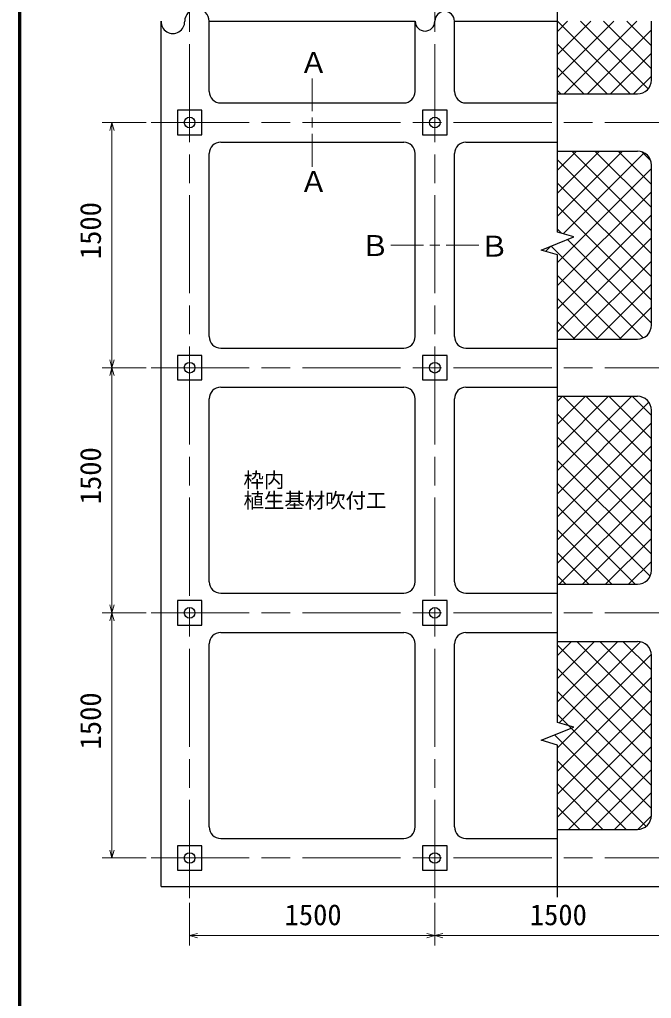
# Model space of a CAD drawing. Units: millimetres, scale not verified. Extents: x 500 to 20500, y 500 to 14562.
# Drawn here: x 500 to 4365, y 5162 to 11152 of the extents above; entities that cross this region are included whole.
import ezdxf
from ezdxf.enums import TextEntityAlignment as Align

# ---------------------------------------------------------------- set-up
doc = ezdxf.new("R2010")
doc.units = ezdxf.units.MM
doc.header["$LTSCALE"] = 50
doc.linetypes.add('CHAIN', pattern=[18.5, 12, -1.5, 3.5, -1.5])
for name, color, linetype, lineweight in [('C-BMK', 2, 'CHAIN', 13), ('C-STR', 1, 'Continuous', 25), ('C-STR-DIM', 1, 'Continuous', 13), ('C-TTL', 2, 'Continuous', 70)]:
    doc.layers.add(name, color=color, linetype=linetype, lineweight=lineweight)
doc.layers.add('C-BMK-TXT', color=3, linetype='Continuous')
doc.layers.add('C-STR-TXT', color=7, linetype='Continuous')
doc.styles.add('ＭＳ ゴシック', font='')
doc.styles.get('ＭＳ ゴシック').set_extended_font_data('MS Gothic')

msp = doc.modelspace()

# ---------------------------------------------------------------- linework, layer by layer
at = {"layer": 'C-BMK'}
for p, q in [((1540.2, 5776.69), (1540.2, 11241.69)), ((3040.2, 5776.69), (3040.2, 11241.69)), ((1305.2, 10521.69), (5295.2, 10521.69)), ((1305.2, 9021.69), (5295.2, 9021.69)), ((1305.2, 7521.69), (5295.2, 7521.69)), ((1305.2, 6021.69), (5295.2, 6021.69))]:
    msp.add_line(p, q, dxfattribs=at)
at = {"layer": 'C-BMK', "color": 3}
for p, q in [((2290.2, 10791.69), (2290.2, 10591.69)), ((2290.2, 10551.69), (2290.2, 10491.69)), ((2290.2, 10251.69), (2290.2, 10451.69)), ((2770.2, 9771.69), (2970.2, 9771.69)), ((3010.2, 9771.69), (3070.2, 9771.69)), ((3310.2, 9771.69), (3110.2, 9771.69))]:
    msp.add_line(p, q, dxfattribs=at)
at = {"layer": 'C-STR', "color": 7}
for p, q in [((3790.2, 9851.69), (3790.2, 11201.69)), ((1365.2, 5846.69), (1365.2, 11141.69)), ((1660.2, 11141.69), (2920.2, 11141.69)), ((1660.2, 10711.69), (1660.2, 11141.69)), ((2920.2, 10711.69), (2920.2, 11141.69)), ((3160.2, 10711.69), (3160.2, 11141.69)), ((3160.2, 11141.69), (3790.2, 11141.69)), ((4365.2, 10781.69), (4365.2, 11141.69)), ((3790.2, 10696.69), (4280.2, 10696.69)), ((1730.2, 10641.69), (2850.2, 10641.69)), ((3230.2, 10641.69), (3790.2, 10641.69)), ((1730.2, 10401.69), (2850.2, 10401.69)), ((3230.2, 10401.69), (3790.2, 10401.69)), ((1660.2, 9211.69), (1660.2, 10331.69)), ((2920.2, 9211.69), (2920.2, 10331.69)), ((3160.2, 9211.69), (3160.2, 10331.69)), ((3790.2, 10346.69), (4280.2, 10346.69)), ((4365.2, 9281.69), (4365.2, 10261.69)), ((3890.2, 9821.69), (3790.2, 9851.69)), ((3690.2, 9741.69), (3890.2, 9821.69)), ((3790.2, 9711.69), (3690.2, 9741.69)), ((3790.2, 6851.69), (3790.2, 9711.69)), ((3790.2, 9196.69), (4280.2, 9196.69)), ((1730.2, 9141.69), (2850.2, 9141.69)), ((3230.2, 9141.69), (3790.2, 9141.69)), ((1730.2, 8901.69), (2850.2, 8901.69)), ((3230.2, 8901.69), (3790.2, 8901.69)), ((1660.2, 7711.69), (1660.2, 8831.69)), ((2920.2, 7711.69), (2920.2, 8831.69)), ((3160.2, 7711.69), (3160.2, 8831.69)), ((3790.2, 8846.69), (4280.2, 8846.69)), ((4365.2, 7781.69), (4365.2, 8761.69)), ((3790.2, 7696.69), (4280.2, 7696.69)), ((1730.2, 7641.69), (2850.2, 7641.69)), ((3230.2, 7641.69), (3790.2, 7641.69)), ((1730.2, 7401.69), (2850.2, 7401.69)), ((3230.2, 7401.69), (3790.2, 7401.69)), ((1660.2, 6211.69), (1660.2, 7331.69)), ((2920.2, 6211.69), (2920.2, 7331.69)), ((3160.2, 6211.69), (3160.2, 7331.69)), ((3790.2, 7346.69), (4280.2, 7346.69)), ((4365.2, 6281.69), (4365.2, 7261.69)), ((3790.2, 5781.69), (3790.2, 6711.69)), ((3790.2, 6196.69), (4280.2, 6196.69)), ((1730.2, 6141.69), (2850.2, 6141.69)), ((3230.2, 6141.69), (3790.2, 6141.69)), ((1365.2, 5846.69), (5295.2, 5846.69))]:
    msp.add_line(p, q, dxfattribs=at)
at = {"layer": 'C-STR'}
for p, q in [((3852.61, 11141.69), (3790.2, 11079.28)), ((4135.46, 11141.69), (3790.2, 10796.43)), ((3994.04, 11141.69), (3790.2, 10937.86)), ((4235.2, 10696.69), (3790.2, 11141.69)), ((3831.88, 10696.69), (4276.88, 11141.69)), ((3931.63, 11141.69), (4345.75, 10727.56)), ((4365.2, 10849.53), (4073.05, 11141.69)), ((4214.47, 11141.69), (4365.2, 10990.95)), ((4365.2, 11088.59), (3973.3, 10696.69)), ((3790.2, 11000.26), (4093.78, 10696.69)), ((4365.2, 10947.17), (4114.72, 10696.69)), ((3790.2, 10858.84), (3952.36, 10696.69)), ((4256.14, 10696.69), (4365.2, 10805.75)), ((3790.2, 10717.42), (3810.94, 10696.69)), ((4188.98, 10346.69), (3790.2, 9947.91)), ((3790.2, 10089.33), (4047.56, 10346.69)), ((3906.14, 10346.69), (3790.2, 10230.75)), ((4320.34, 10336.62), (3824.97, 9841.25)), ((3878.1, 10346.69), (4365.2, 9859.58)), ((4019.52, 10346.69), (4365.2, 10001)), ((4365.2, 10142.42), (4160.94, 10346.69)), ((4361.02, 10288.03), (4306.55, 10342.5)), ((4365.2, 9718.16), (3790.2, 10293.16)), ((4365.2, 10240.06), (3790.2, 9665.06)), ((3790.2, 10151.74), (4365.2, 9576.74)), ((3790.2, 9523.64), (4365.2, 10098.64)), ((4365.2, 10098.64), (3790.2, 9523.64)), ((4365.2, 9435.32), (3790.2, 10010.32)), ((4365.2, 9957.22), (3790.2, 9382.22)), ((3814.79, 9844.31), (3790.2, 9868.89)), ((3748.87, 9765.15), (3717.28, 9733.56)), ((3751.48, 9766.2), (4313.99, 9203.69)), ((3790.2, 9240.8), (4365.2, 9815.8)), ((4365.2, 9293.89), (3852.5, 9806.6)), ((3887.51, 9196.69), (4365.2, 9674.38)), ((3790.2, 9586.05), (4179.57, 9196.69)), ((4028.93, 9196.69), (4365.2, 9532.96)), ((3790.2, 9444.63), (4038.15, 9196.69)), ((4365.2, 9391.53), (4170.36, 9196.69)), ((3790.2, 9303.21), (3896.73, 9196.69)), ((3790.2, 8392.27), (4244.62, 8846.69)), ((3790.2, 8675.11), (3961.78, 8846.69)), ((3790.2, 8533.69), (4103.2, 8846.69)), ((3820.36, 8846.69), (3790.2, 8816.53)), ((4349.82, 8810.46), (3790.2, 8250.85)), ((4365.2, 8303.94), (3822.46, 8846.69)), ((4365.2, 8445.37), (3963.88, 8846.69)), ((4365.2, 8586.79), (4105.3, 8846.69)), ((4365.2, 8728.21), (4246.73, 8846.69)), ((3790.2, 8737.52), (4365.2, 8162.52)), ((3790.2, 8109.43), (4365.2, 8684.43)), ((4365.2, 8021.1), (3790.2, 8596.1)), ((4365.2, 8543.01), (3790.2, 7968.01)), ((3790.2, 8454.68), (4365.2, 7879.68)), ((3790.2, 7826.59), (4365.2, 8401.59)), ((4357.39, 7746.08), (3790.2, 8313.26)), ((4365.2, 8260.16), (3801.73, 7696.69)), ((3790.2, 8171.84), (4265.36, 7696.69)), ((3943.15, 7696.69), (4365.2, 8118.74)), ((4123.93, 7696.69), (3790.2, 8030.42)), ((4084.57, 7696.69), (4365.2, 7977.32)), ((3982.51, 7696.69), (3790.2, 7889)), ((4365.2, 7835.9), (4225.99, 7696.69)), ((3841.09, 7696.69), (3790.2, 7747.57)), ((3875.99, 7346.69), (3790.2, 7260.9)), ((3790.2, 7119.48), (4017.41, 7346.69)), ((3790.2, 6978.06), (4158.83, 7346.69)), ((3790.2, 7323.31), (4365.2, 6748.31)), ((4298.3, 7344.74), (3801.78, 6848.21)), ((3908.25, 7346.69), (4365.2, 6889.73)), ((4049.67, 7346.69), (4365.2, 7031.15)), ((4365.2, 7172.57), (4191.09, 7346.69)), ((3790.2, 6695.21), (4364.81, 7269.82)), ((3790.2, 7181.89), (4365.2, 6606.89)), ((4365.2, 7128.79), (3790.2, 6553.79)), ((4365.2, 6465.47), (3790.2, 7040.47)), ((3790.2, 6412.37), (4365.2, 6987.37)), ((4365.2, 6324.05), (3790.2, 6899.05)), ((4365.2, 6845.95), (3790.2, 6270.95)), ((4332.86, 6214.96), (3773.02, 6774.81)), ((3698.62, 6745.05), (3694.09, 6740.52)), ((3857.36, 6196.69), (4365.2, 6704.53)), ((3790.2, 6616.2), (4209.72, 6196.69)), ((3998.78, 6196.69), (4365.2, 6563.11)), ((3790.2, 6474.78), (4068.3, 6196.69)), ((4140.2, 6196.69), (4365.2, 6421.69)), ((3926.88, 6196.69), (3790.2, 6333.36)), ((4365.2, 6280.26), (4281.63, 6196.69))]:
    msp.add_line(p, q, dxfattribs=at)
at = {"layer": 'C-STR', "color": 6}
for points in [[(1465.2, 10446.69), (1615.2, 10446.69), (1615.2, 10596.69), (1465.2, 10596.69)], [(2965.2, 10446.69), (3115.2, 10446.69), (3115.2, 10596.69), (2965.2, 10596.69)], [(1465.2, 8946.69), (1615.2, 8946.69), (1615.2, 9096.69), (1465.2, 9096.69)], [(2965.2, 8946.69), (3115.2, 8946.69), (3115.2, 9096.69), (2965.2, 9096.69)], [(1465.2, 7446.69), (1615.2, 7446.69), (1615.2, 7596.69), (1465.2, 7596.69)], [(2965.2, 7446.69), (3115.2, 7446.69), (3115.2, 7596.69), (2965.2, 7596.69)], [(1465.2, 5946.69), (1615.2, 5946.69), (1615.2, 6096.69), (1465.2, 6096.69)], [(2965.2, 5946.69), (3115.2, 5946.69), (3115.2, 6096.69), (2965.2, 6096.69)]]:
    msp.add_lwpolyline(points, close=True, dxfattribs=at)
at = {"layer": 'C-STR', "color": 7}
msp.add_lwpolyline([(3790.2, 6711.69), (3690.2, 6741.69), (3890.2, 6821.69), (3790.2, 6851.69)], dxfattribs=at)
at = {"layer": 'C-STR', "color": 6}
for centre in [(1540.2, 10521.69), (3040.2, 10521.69), (1540.2, 9021.69), (3040.2, 9021.69), (1540.2, 7521.69), (3040.2, 7521.69), (1540.2, 6021.69), (3040.2, 6021.69)]:
    msp.add_circle(centre, 32.5, dxfattribs=at)
at = {"layer": 'C-STR', "color": 7}
for centre, radius, start, end in [((1585.2, 11141.69), 75, 0, 180), ((3100.2, 11141.69), 60, 0, 180), ((1437.7, 11139.19), 72.54, 178.02513, 1.97487), ((2980.2, 11141.69), 60, 180, 0), ((4280.2, 10781.69), 85, 270, 0), ((1730.2, 10711.69), 70, 180, 270), ((2850.2, 10711.69), 70, 270, 0), ((3230.2, 10711.69), 70, 180, 270), ((1730.2, 10331.69), 70, 90, 179.99993), ((2850.2, 10331.69), 70, 0, 90), ((3230.2, 10331.69), 70, 90, 180), ((4280.2, 10261.69), 85, 0, 90), ((4280.2, 9281.69), 85, 270, 0), ((1730.2, 9211.69), 70, 180, 270), ((2850.2, 9211.69), 70, 270, 0), ((3230.2, 9211.69), 70, 180, 270), ((1730.2, 8831.69), 70, 90, 180), ((2850.2, 8831.69), 70, 0, 90), ((3230.2, 8831.69), 70, 90, 180), ((4280.2, 8761.69), 85, 0, 90), ((4280.2, 7781.69), 85, 270, 0), ((1730.2, 7711.69), 70, 180, 270), ((2850.2, 7711.69), 70, 270, 0), ((3230.2, 7711.69), 70, 180, 270), ((1730.2, 7331.69), 70, 90, 180), ((2850.2, 7331.69), 70, 0, 90), ((3230.2, 7331.69), 70, 90, 180), ((4280.2, 7261.69), 85, 0, 90), ((4280.2, 6281.69), 85, 270, 0), ((1730.2, 6211.69), 70, 180, 270), ((2850.2, 6211.69), 70, 270, 0), ((3230.2, 6211.69), 70, 180, 270)]:
    msp.add_arc(centre, radius, start, end, dxfattribs=at)
at = {"layer": 'C-STR-DIM'}
for p, q in [((1275.2, 10521.69), (1005.2, 10521.69)), ((1065.2, 10521.69), (1052.26, 10473.39)), ((1065.2, 9021.69), (1065.2, 10521.69)), ((1065.2, 10521.69), (1078.14, 10473.39)), ((1065.2, 9021.69), (1052.26, 9069.98)), ((1065.2, 9021.69), (1078.14, 9069.98)), ((1275.2, 9021.69), (1005.2, 9021.69)), ((1065.2, 9021.69), (1052.26, 8973.39)), ((1065.2, 7521.69), (1065.2, 9021.69)), ((1065.2, 9021.69), (1078.14, 8973.39)), ((1065.2, 7521.69), (1052.26, 7569.98)), ((1065.2, 7521.69), (1078.14, 7569.98)), ((1275.2, 7521.69), (1005.2, 7521.69)), ((1065.2, 7521.69), (1052.26, 7473.39)), ((1065.2, 6021.69), (1065.2, 7521.69)), ((1065.2, 7521.69), (1078.14, 7473.39)), ((1065.2, 6021.69), (1052.26, 6069.98)), ((1065.2, 6021.69), (1078.14, 6069.98)), ((1275.2, 6021.69), (1005.2, 6021.69)), ((1540.2, 5746.69), (1540.2, 5486.69)), ((3040.2, 5746.69), (3040.2, 5486.69)), ((1540.2, 5546.69), (1588.5, 5559.63)), ((1540.2, 5546.69), (3040.2, 5546.69)), ((1540.2, 5546.69), (1588.5, 5533.75)), ((3040.2, 5546.69), (2991.91, 5559.63)), ((3040.2, 5546.69), (2991.91, 5533.75)), ((3040.2, 5546.69), (3088.5, 5559.63)), ((3040.2, 5546.69), (4540.2, 5546.69)), ((3040.2, 5546.69), (3088.5, 5533.75))]:
    msp.add_line(p, q, dxfattribs=at)
at = {"layer": 'C-TTL'}
msp.add_lwpolyline([(500, 500), (20500, 500), (20500, 14350), (500, 14350)], close=True, dxfattribs=at)

# ---------------------------------------------------------------- texts
at = {"layer": 'C-BMK-TXT', "style": 'ＭＳ ゴシック'}
for p in [(2299.03, 10785.5), (2299.03, 10057.5)]:
    msp.add_text('Ａ', height=128.3, dxfattribs=at).set_placement(p, align=Align.BOTTOM_CENTER)
for p in [(2586.65, 9768.94), (3316.1, 9765.3)]:
    msp.add_text('Ｂ', height=128.3, dxfattribs=at).set_placement(p, align=Align.MIDDLE_LEFT)
at = {"layer": 'C-STR-DIM', "color": 7, "style": 'ＭＳ ゴシック'}
for p in [(1036.22, 9685.94), (1036.22, 8185.94), (1036.22, 6685.94)]:
    msp.add_text('1500', height=128.3, rotation=90, dxfattribs=at).set_placement(p, align=Align.BOTTOM_LEFT)
for p in [(2121.17, 5571.94), (3621.17, 5571.94)]:
    msp.add_text('1500', height=128.3, dxfattribs=at).set_placement(p, align=Align.BOTTOM_LEFT)
at = {"layer": 'C-STR-TXT', "style": 'ＭＳ ゴシック'}
for s, p in [('枠内', (1869.58, 8380.01)), ('植生基材吹付工', (1869.58, 8255.01))]:
    msp.add_text(s, height=91.64, dxfattribs=at).set_placement(p, align=Align.TOP_LEFT)

doc.saveas('drawing.dxf')
